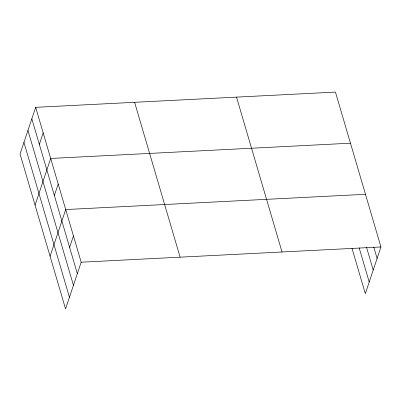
<?xml version="1.0" encoding="UTF-8"?>
<svg xmlns="http://www.w3.org/2000/svg" width="401" height="401" viewBox="0 0 401 401"><rect width="100%" height="100%" fill="white"/><g stroke="black" fill="none" stroke-linecap="round" stroke-linejoin="round"><path stroke-width="0.6" d="M35.674 107.343L20.05 154.044L65.553 308.91L81.177 262.209L35.674 107.343L335.447 92.09L380.95 246.956L365.326 293.657L351.963 248.184M39.343 144.37L43.183 132.896M35.067 205.147L50.691 158.45L350.464 143.197M54.361 195.477L58.2 184.004M50.085 256.254L65.709 209.553L365.476 194.305M69.604 247.357L73.443 235.883M81.177 262.209L380.95 246.956M373.772 247.066L377.11 258.434M366.539 247.317L373.221 270.058M359.191 247.928L369.216 282.033M236.52 97.127L282.023 251.988M134.601 102.31L180.104 257.176M31.834 118.816L77.338 273.683M27.945 130.44L73.453 285.306M23.94 142.42L69.443 297.286"/></g></svg>
